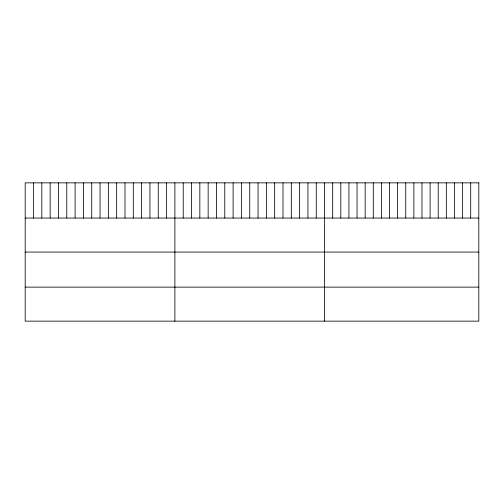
<?xml version="1.0" encoding="UTF-8"?>
<svg xmlns="http://www.w3.org/2000/svg" width="504" height="504" viewBox="0 0 504 504"><rect width="100%" height="100%" fill="white"/><g stroke="black" fill="none" stroke-linecap="round" stroke-linejoin="round"><path stroke-width="0.76" d="M25.2 218.049L478.8 218.049M25.2 252.069L478.8 252.069M25.2 287.123L478.8 287.123M470.686 182.857L470.686 218.049M462.565 182.857L462.565 218.049M454.451 182.857L454.451 218.049M446.33 182.857L446.33 218.049M438.215 182.857L438.215 218.049M430.095 182.857L430.095 218.049M421.98 182.857L421.98 218.049M413.866 182.857L413.866 218.049M405.745 182.857L405.745 218.049M397.631 182.857L397.631 218.049M389.51 182.857L389.51 218.049M381.396 182.857L381.396 218.049M373.281 182.857L373.281 218.049M365.161 182.857L365.161 218.049M357.046 182.857L357.046 218.049M348.925 182.857L348.925 218.049M340.811 182.857L340.811 218.049M332.69 182.857L332.69 218.049M324.576 182.857L324.576 321.142M316.26 182.857L316.26 218.049M307.944 182.857L307.944 218.049M299.628 182.857L299.628 218.049M291.312 182.857L291.312 218.049M282.996 182.857L282.996 218.049M274.68 182.857L274.68 218.049M266.364 182.857L266.364 218.049M258.048 182.857L258.048 218.049M249.732 182.857L249.732 218.049M241.416 182.857L241.416 218.049M233.1 182.857L233.1 218.049M224.784 182.857L224.784 218.049M216.468 182.857L216.468 218.049M208.152 182.857L208.152 218.049M199.836 182.857L199.836 218.049M191.52 182.857L191.52 218.049M183.204 182.857L183.204 218.049M174.888 182.857L174.888 321.142M166.572 182.857L166.572 218.049M158.256 182.857L158.256 218.049M149.94 182.857L149.94 218.049M141.624 182.857L141.624 218.049M133.308 182.857L133.308 218.049M124.992 182.857L124.992 218.049M116.676 182.857L116.676 218.049M108.36 182.857L108.36 218.049M100.044 182.857L100.044 218.049M91.728 182.857L91.728 218.049M83.412 182.857L83.412 218.049M75.096 182.857L75.096 218.049M66.78 182.857L66.78 218.049M58.464 182.857L58.464 218.049M50.148 182.857L50.148 218.049M41.832 182.857L41.832 218.049M33.516 182.857L33.516 218.049M478.8 182.857L25.2 182.857L25.2 321.142L478.8 321.142L478.8 182.857"/></g></svg>
